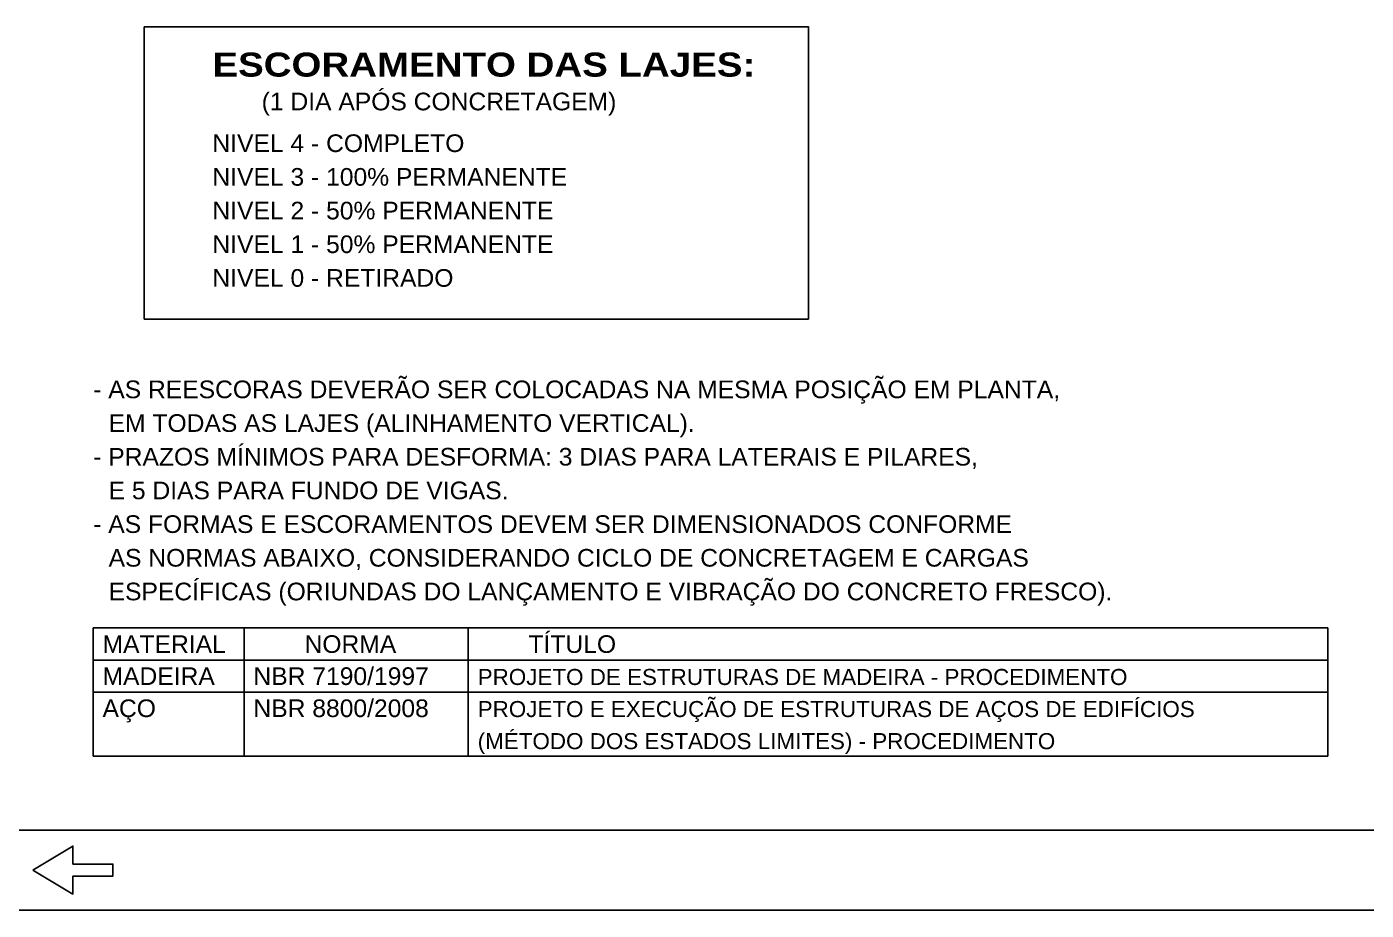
# Model space of a CAD drawing. Extents: x -15895 to 12929, y -2522 to 15173.
# Drawn here: x -10871 to -10036, y 10673 to 11224 of the extents above; entities that cross this region are included whole.
import ezdxf

# ---------------------------------------------------------------- set-up
doc = ezdxf.new("R2010")
doc.units = 0
for name, color, linetype in [('MTH-14', 2, 'Continuous'), ('MTH-179', 1, 'Continuous'), ('MTH-230', 1, 'Continuous'), ('MTH-LINHA-CORTE', 5, 'Continuous'), ('MTH-MARGEM', 5, 'Continuous'), ('MTH-TXT-NEGRITO', 5, 'Continuous'), ('MTH-TXT-NOTAS', 3, 'Continuous')]:
    doc.layers.add(name, color=color, linetype=linetype)
doc.styles.add('TQS_ARIAL', font='arial.ttf')
doc.styles.add('TQS_ARIAL_BLACK', font='ariblk.ttf')

msp = doc.modelspace()

# ---------------------------------------------------------------- linework, layer by layer
at = {"layer": 'MTH-14', "linetype": 'Continuous'}
for p, q in [((-10735.41, 10848.9), (-10735.41, 10768.9)), ((-10595.78, 10848.9), (-10595.78, 10768.9)), ((-10829.48, 10828.9), (-10059.78, 10828.9)), ((-10829.48, 10808.9), (-10059.78, 10808.9))]:
    msp.add_line(p, q, dxfattribs=at)
at = {"layer": 'MTH-179', "linetype": 'Continuous'}
msp.add_line((-15894.64, 10672.93), (-8099.64, 10672.93), dxfattribs=at)
msp.add_lwpolyline([(-10867.14, 10697.93), (-10842.14, 10682.93), (-10842.14, 10694.18), (-10817.14, 10694.18), (-10817.14, 10701.68), (-10842.14, 10701.68), (-10842.14, 10712.93), (-10867.14, 10697.93)], dxfattribs=at)
at = {"layer": 'MTH-230', "linetype": 'Continuous'}
msp.add_lwpolyline([(-10797.62, 11223.65), (-10383.58, 11223.65), (-10383.58, 11041.43), (-10797.62, 11041.43), (-10797.62, 11223.65)], dxfattribs=at)
at = {"layer": 'MTH-LINHA-CORTE', "linetype": 'Continuous'}
for p, q in [((-10829.48, 10848.9), (-10059.78, 10848.9)), ((-10829.48, 10848.9), (-10829.48, 10768.9)), ((-10059.78, 10848.9), (-10059.78, 10768.9)), ((-10829.48, 10768.9), (-10059.78, 10768.9))]:
    msp.add_line(p, q, dxfattribs=at)
at = {"layer": 'MTH-MARGEM', "linetype": 'Continuous'}
msp.add_line((-15719.64, 10722.93), (-8149.64, 10722.93), dxfattribs=at)

# ---------------------------------------------------------------- texts
at = {"layer": 'MTH-TXT-NEGRITO', "linetype": 'Continuous', "style": 'TQS_ARIAL_BLACK'}
msp.add_text('ESCORAMENTO DAS LAJES:', height=15, dxfattribs=at).set_placement((-10755.16, 11192.58))
at = {"layer": 'MTH-TXT-NOTAS', "linetype": 'Continuous', "style": 'TQS_ARIAL'}
for s, height, p in [('(1 DIA APÓS CONCRETAGEM)', 11, (-10724.45, 11171.58)), ('NIVEL 4 - COMPLETO', 11, (-10755.16, 11145.58)), ('NIVEL 3 - 100% PERMANENTE', 11, (-10755.16, 11124.58)), ('NIVEL 2 - 50% PERMANENTE', 11, (-10755.16, 11103.58)), ('NIVEL 1 - 50% PERMANENTE', 11, (-10755.16, 11082.58)), ('NIVEL 0 - RETIRADO', 11, (-10755.16, 11061.58)), ('- AS REESCORAS DEVERÃO SER COLOCADAS NA MESMA POSIÇÃO EM PLANTA, ', 11, (-10829.48, 10992.12)), ('EM TODAS AS LAJES (ALINHAMENTO VERTICAL).', 11, (-10819.88, 10971.12)), ('- PRAZOS MÍNIMOS PARA DESFORMA: 3 DIAS PARA LATERAIS E PILARES,', 11, (-10829.48, 10950.12)), ('E 5 DIAS PARA FUNDO DE VIGAS.', 11, (-10819.88, 10929.12)), ('- AS FORMAS E ESCORAMENTOS DEVEM SER DIMENSIONADOS CONFORME', 11, (-10829.48, 10908.12)), ('AS NORMAS ABAIXO, CONSIDERANDO CICLO DE CONCRETAGEM E CARGAS', 11, (-10819.88, 10887.12)), ('ESPECÍFICAS (ORIUNDAS DO LANÇAMENTO E VIBRAÇÃO DO CONCRETO FRESCO).', 11, (-10819.88, 10866.12)), ('MATERIAL', 11, (-10823.67, 10833.33)), ('NORMA', 11, (-10697.74, 10833.33)), ('TÍTULO', 11, (-10558.12, 10833.33)), ('MADEIRA', 11, (-10823.67, 10813.33)), ('NBR 7190/1997', 11, (-10729.59, 10813.33)), ('PROJETO DE ESTRUTURAS DE MADEIRA - PROCEDIMENTO', 10, (-10589.78, 10813.33)), ('PROJETO E EXECUÇÃO DE ESTRUTURAS DE AÇOS DE EDIFÍCIOS', 10, (-10589.78, 10793.33)), ('AÇO', 11, (-10823.67, 10793.33)), ('NBR 8800/2008', 11, (-10729.59, 10793.33)), ('(MÉTODO DOS ESTADOS LIMITES) - PROCEDIMENTO', 10, (-10589.78, 10773.33))]:
    msp.add_text(s, height=height, dxfattribs=at).set_placement(p)

doc.saveas('drawing.dxf')
